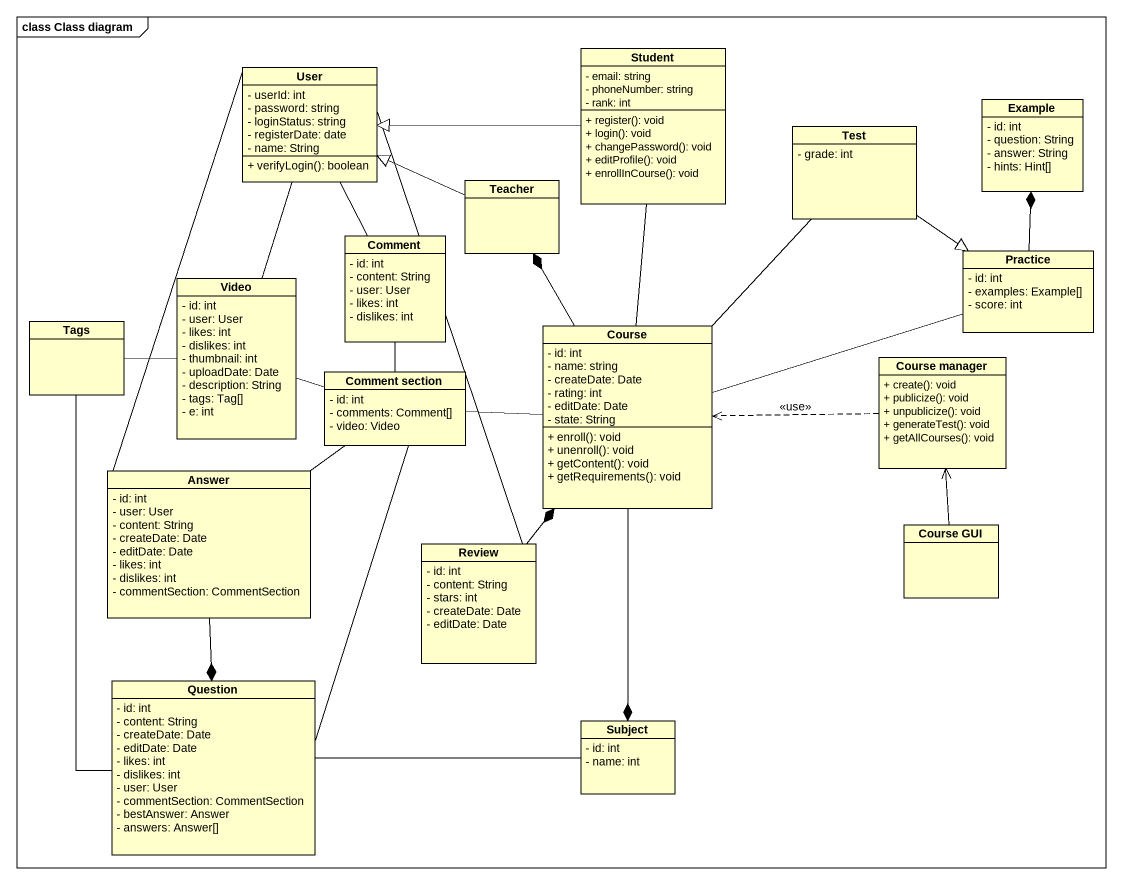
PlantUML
@startuml
mainframe class Class diagram
hide circle
hide empty members
skinparam classAttributeIconSize 0
class Student {
  - email: string
  - phoneNumber: string
  - rank: int
  + register(): void
  + login(): void
  + changePassword(): void
  + editProfile(): void
  + enrollInCourse(): void
}
class User {
  - userId: int
  - password: string
  - loginStatus: string
  - registerDate: date
  - name: String
  + verifyLogin(): boolean
}
class Example {
  - id: int
  - question: String
  - answer: String
  - hints: Hint[]
}
class Test {
  - grade: int
}
class Teacher
class Comment {
  - id: int
  - content: String
  - user: User
  - likes: int
  - dislikes: int
}
class Practice {
  - id: int
  - examples: Example[]
  - score: int
}
class Video {
  - id: int
  - user: User
  - likes: int
  - dislikes: int
  - thumbnail: int
  - uploadDate: Date
  - description: String
  - tags: Tag[]
  - e: int
}
class Tags
class Course {
  - id: int
  - name: string
  - createDate: Date
  - rating: int
  - editDate: Date
  - state: String
  + enroll(): void
  + unenroll(): void
  + getContent(): void
  + getRequirements(): void
}
class "Comment section" as Comment_section {
  - id: int
  - comments: Comment[]
  - video: Video
}
class "Course manager" as Course_manager {
  + create(): void
  + publicize(): void
  + unpublicize(): void
  + generateTest(): void
  + getAllCourses(): void
}
class Answer {
  - id: int
  - user: User
  - content: String
  - createDate: Date
  - editDate: Date
  - likes: int
  - dislikes: int
  - commentSection: CommentSection
}
class "Course GUI" as Course_GUI
class Review {
  - id: int
  - content: String
  - stars: int
  - createDate: Date
  - editDate: Date
}
class Question {
  - id: int
  - content: String
  - createDate: Date
  - editDate: Date
  - likes: int
  - dislikes: int
  - user: User
  - commentSection: CommentSection
  - bestAnswer: Answer
  - answers: Answer[]
}
class Subject {
  - id: int
  - name: int
}
Student -left-|> User
Student -- Course
User -- Comment
User -- Video
User -- Answer
User -- Review
Test --|> Practice
Teacher -left-|> User
Practice -up-* Example
Video -right- Comment_section
Tags -right- Video
Tags -- Question
Course -up- Test
Course -up-* Teacher
Course -right- Practice
Course --* Subject
Comment_section -up- Comment
Comment_section -right- Course
Comment_section -- Question
Course_manager .left.> Course : <<use>>
Answer -up- Comment_section
Answer --* Question
Course_GUI -up-> Course_manager
Review -up-* Course
Question -right- Subject
@enduml
